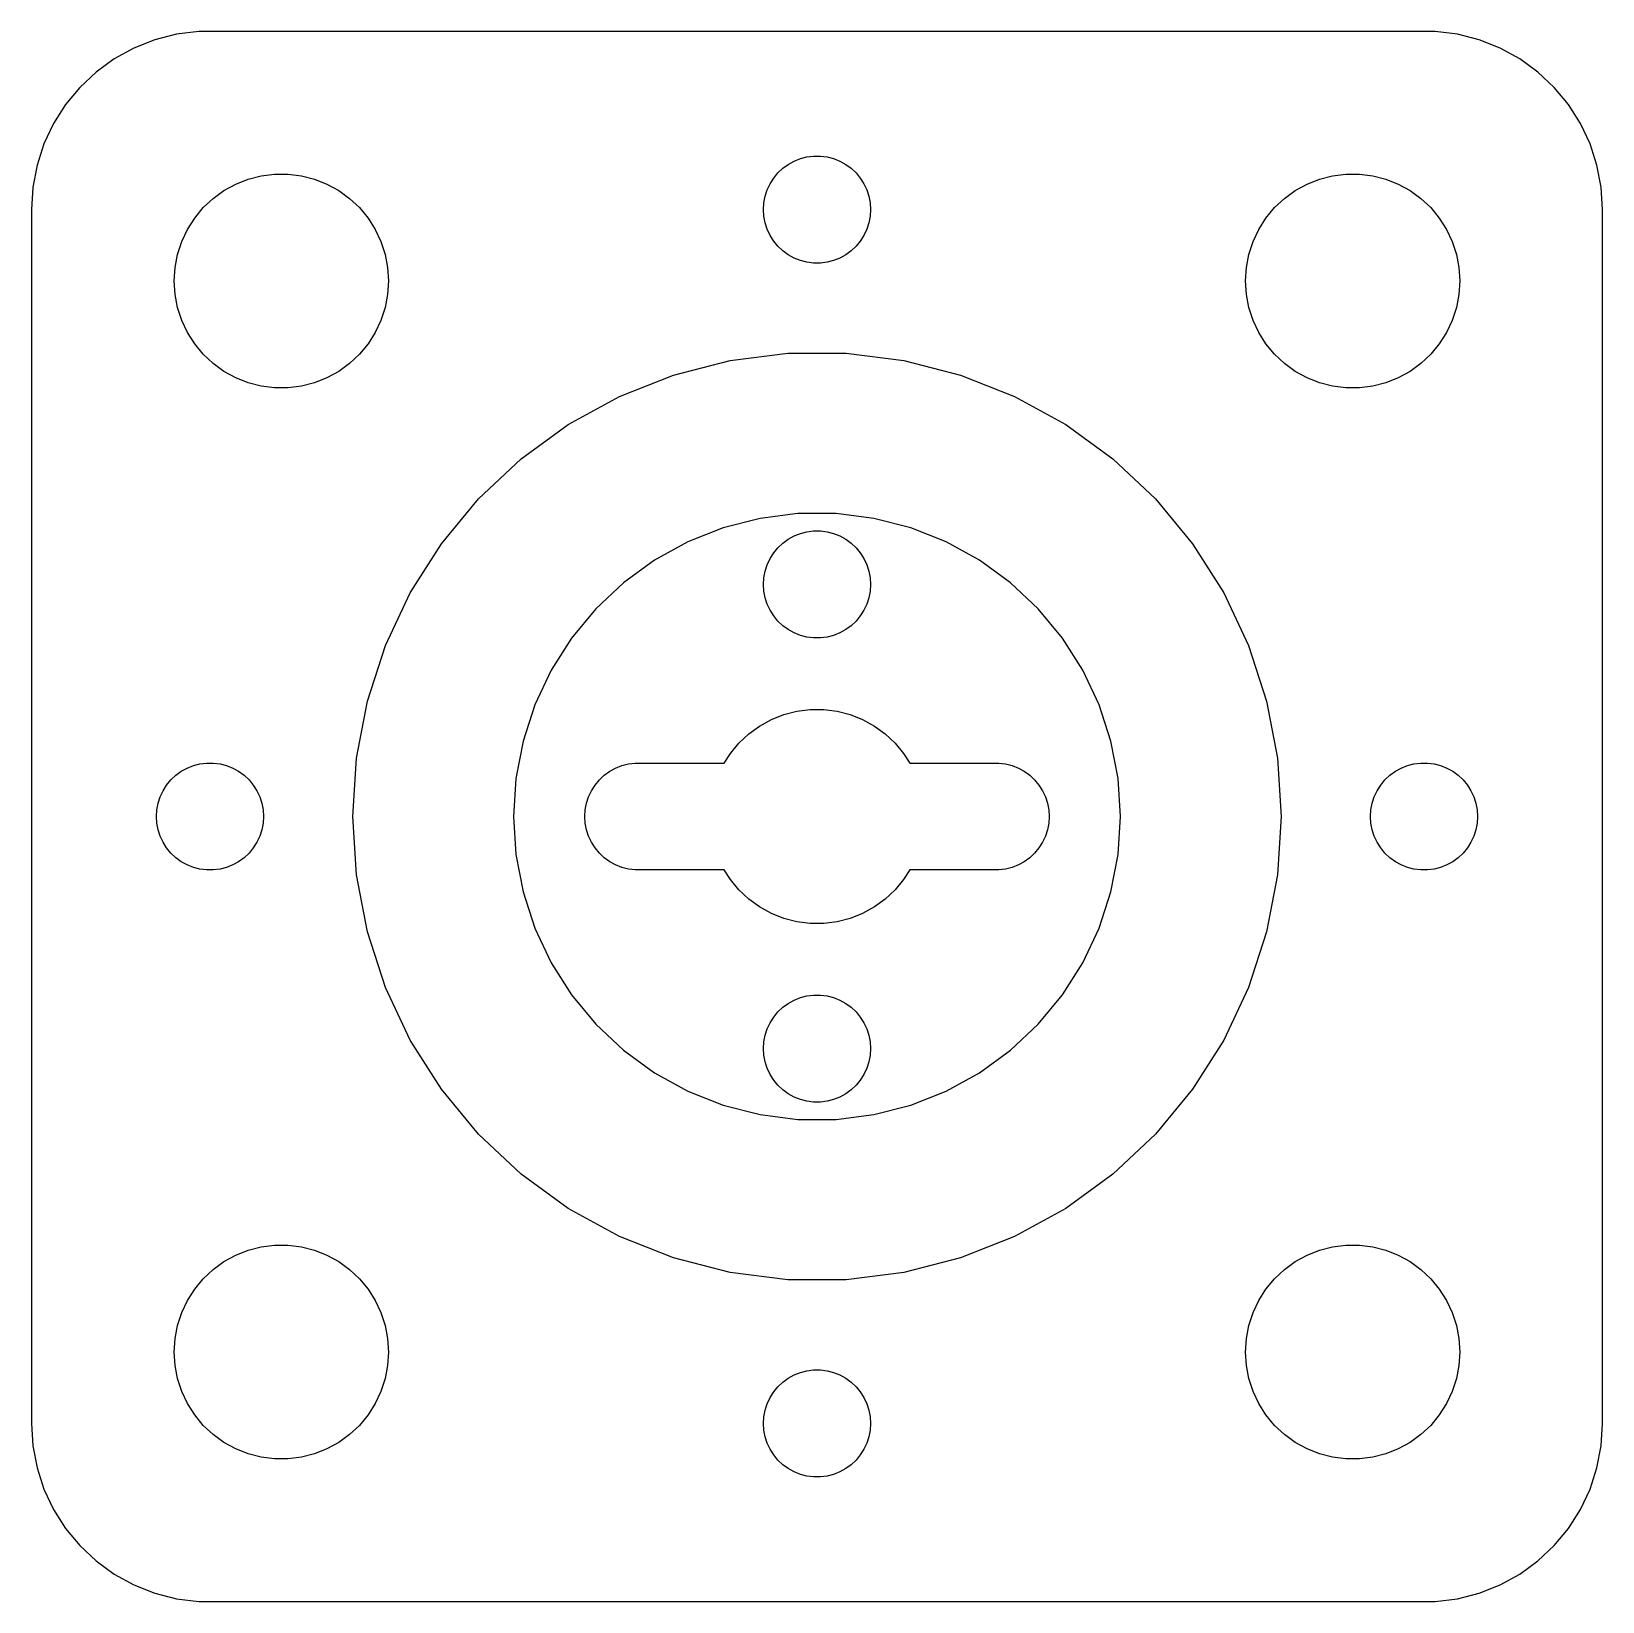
# Model space of a CAD drawing. Header units: metres. Extents: x -22 to 22, y -22 to 184.
# Drawn here: x -22 to 22, y 32.01 to 75.99 of the extents above; entities that cross this region are included whole.
import ezdxf

# ---------------------------------------------------------------- set-up
doc = ezdxf.new("R2010")
doc.units = ezdxf.units.M

msp = doc.modelspace()

# ---------------------------------------------------------------- linework, layer by layer
for p, q in [((-18.5451, 75.7553), (-19.1289, 75.5241)), ((-17.9369, 75.9114), (-18.5451, 75.7553)), ((-17.3139, 75.9901), (-17.9369, 75.9114)), ((17.3139, 75.9901), (-17.3139, 75.9901)), ((17.9369, 75.9114), (17.3139, 75.9901)), ((18.5451, 75.7553), (17.9369, 75.9114)), ((19.1289, 75.5241), (18.5451, 75.7553)), ((-19.1289, 75.5241), (-19.6791, 75.2216)), ((19.6791, 75.2216), (19.1289, 75.5241)), ((-20.1871, 74.8526), (-20.6448, 74.4227)), ((-19.6791, 75.2216), (-20.1871, 74.8526)), ((20.1871, 74.8526), (19.6791, 75.2216)), ((20.6448, 74.4227), (20.1871, 74.8526)), ((-20.6448, 74.4227), (-21.0451, 73.9389)), ((21.0451, 73.9389), (20.6448, 74.4227)), ((-21.0451, 73.9389), (-21.3815, 73.4088)), ((21.3815, 73.4088), (21.0451, 73.9389)), ((-21.3815, 73.4088), (-21.6489, 72.8406)), ((21.6489, 72.8406), (21.3815, 73.4088)), ((-21.6489, 72.8406), (-21.8429, 72.2434)), ((21.8429, 72.2434), (21.6489, 72.8406)), ((-21.8429, 72.2434), (-21.9606, 71.6267)), ((-0.956131, 72.1558), (-0.803726, 72.2665)), ((-0.803726, 72.2665), (-0.638657, 72.3572)), ((-0.638657, 72.3572), (-0.463516, 72.4266)), ((-0.463516, 72.4266), (-0.281067, 72.4734)), ((-0.281067, 72.4734), (-0.094177, 72.497)), ((-0.094177, 72.497), (0.094177, 72.497)), ((0.094177, 72.497), (0.281067, 72.4734)), ((0.281067, 72.4734), (0.463516, 72.4266)), ((0.463516, 72.4266), (0.638657, 72.3572)), ((0.638657, 72.3572), (0.803726, 72.2665)), ((0.803726, 72.2665), (0.956131, 72.1558)), ((21.9606, 71.6267), (21.8429, 72.2434)), ((-16.2773, 71.7145), (-15.927, 71.8532)), ((-15.927, 71.8532), (-15.5621, 71.9469)), ((-15.5621, 71.9469), (-15.1884, 71.9941)), ((-15.1884, 71.9941), (-14.8116, 71.9941)), ((-14.8116, 71.9941), (-14.4379, 71.9469)), ((-14.4379, 71.9469), (-14.0729, 71.8532)), ((-14.0729, 71.8532), (-13.7227, 71.7145)), ((-1.39465, 71.5522), (-1.31445, 71.7226)), ((-1.31445, 71.7226), (-1.21352, 71.8817)), ((-1.21352, 71.8817), (-1.09344, 72.0268)), ((-1.09344, 72.0268), (-0.956131, 72.1558)), ((0.956131, 72.1558), (1.09344, 72.0268)), ((1.09344, 72.0268), (1.21352, 71.8817)), ((1.21352, 71.8817), (1.31445, 71.7226)), ((1.31445, 71.7226), (1.39465, 71.5522)), ((13.7227, 71.7145), (14.0729, 71.8532)), ((14.0729, 71.8532), (14.4379, 71.9469)), ((14.4379, 71.9469), (14.8116, 71.9941)), ((14.8116, 71.9941), (15.1884, 71.9941)), ((15.1884, 71.9941), (15.5621, 71.9469)), ((15.5621, 71.9469), (15.927, 71.8532)), ((15.927, 71.8532), (16.2773, 71.7145)), ((-21.9606, 71.6267), (-22, 71)), ((-17.1869, 71.0536), (-16.9123, 71.3115)), ((-16.9123, 71.3115), (-16.6075, 71.533)), ((-16.6075, 71.533), (-16.2773, 71.7145)), ((-13.7227, 71.7145), (-13.3925, 71.533)), ((-13.3925, 71.533), (-13.0877, 71.3115)), ((-13.0877, 71.3115), (-12.8131, 71.0536)), ((-1.48816, 71.188), (-1.45287, 71.373)), ((-1.45287, 71.373), (-1.39465, 71.5522)), ((1.39465, 71.5522), (1.45287, 71.373)), ((1.45287, 71.373), (1.48816, 71.188)), ((12.8131, 71.0536), (13.0877, 71.3115)), ((13.0877, 71.3115), (13.3925, 71.533)), ((13.3925, 71.533), (13.7227, 71.7145)), ((16.2773, 71.7145), (16.6075, 71.533)), ((16.6075, 71.533), (16.9123, 71.3115)), ((16.9123, 71.3115), (17.1869, 71.0536)), ((22, 71), (21.9606, 71.6267)), ((-22, 71), (-22, 37)), ((-17.427, 70.7634), (-17.1869, 71.0536)), ((-12.8131, 71.0536), (-12.5729, 70.7634)), ((-1.5, 71), (-1.48816, 71.188)), ((-1.48816, 70.812), (-1.5, 71)), ((1.48816, 71.188), (1.5, 71)), ((1.5, 71), (1.48816, 70.812)), ((12.5729, 70.7634), (12.8131, 71.0536)), ((17.1869, 71.0536), (17.427, 70.7634)), ((22, 37), (22, 71)), ((-17.7893, 70.1044), (-17.6289, 70.4453)), ((-17.6289, 70.4453), (-17.427, 70.7634)), ((-12.5729, 70.7634), (-12.3711, 70.4453)), ((-12.3711, 70.4453), (-12.2107, 70.1044)), ((-1.45287, 70.627), (-1.48816, 70.812)), ((-1.39465, 70.4478), (-1.45287, 70.627)), ((-1.31445, 70.2774), (-1.39465, 70.4478)), ((1.39465, 70.4478), (1.31445, 70.2774)), ((1.45287, 70.627), (1.39465, 70.4478)), ((1.48816, 70.812), (1.45287, 70.627)), ((12.2107, 70.1044), (12.3711, 70.4453)), ((12.3711, 70.4453), (12.5729, 70.7634)), ((17.427, 70.7634), (17.6289, 70.4453)), ((17.6289, 70.4453), (17.7893, 70.1044)), ((-17.9057, 69.7461), (-17.7893, 70.1044)), ((-12.2107, 70.1044), (-12.0942, 69.7461)), ((-1.21352, 70.1183), (-1.31445, 70.2774)), ((-1.09344, 69.9732), (-1.21352, 70.1183)), ((-0.956131, 69.8442), (-1.09344, 69.9732)), ((1.09344, 69.9732), (0.956131, 69.8442)), ((1.21352, 70.1183), (1.09344, 69.9732)), ((1.31445, 70.2774), (1.21352, 70.1183)), ((12.0942, 69.7461), (12.2107, 70.1044)), ((17.7893, 70.1044), (17.9057, 69.7461)), ((-17.9763, 69.376), (-17.9057, 69.7461)), ((-12.0942, 69.7461), (-12.0237, 69.376)), ((-0.803726, 69.7335), (-0.956131, 69.8442)), ((-0.638657, 69.6427), (-0.803726, 69.7335)), ((-0.463516, 69.5734), (-0.638657, 69.6427)), ((-0.281067, 69.5266), (-0.463516, 69.5734)), ((-0.094177, 69.5029), (-0.281067, 69.5266)), ((0.281067, 69.5266), (0.094177, 69.5029)), ((0.463516, 69.5734), (0.281067, 69.5266)), ((0.638657, 69.6427), (0.463516, 69.5734)), ((0.803726, 69.7335), (0.638657, 69.6427)), ((0.956131, 69.8442), (0.803726, 69.7335)), ((12.0237, 69.376), (12.0942, 69.7461)), ((17.9057, 69.7461), (17.9763, 69.376)), ((-18, 69), (-17.9763, 69.376)), ((-12.0237, 69.376), (-12, 69)), ((0.094177, 69.5029), (-0.094177, 69.5029)), ((12, 69), (12.0237, 69.376)), ((17.9763, 69.376), (18, 69)), ((-17.9763, 68.624), (-18, 69)), ((-12, 69), (-12.0237, 68.624)), ((12.0237, 68.624), (12, 69)), ((18, 69), (17.9763, 68.624)), ((-17.9057, 68.2539), (-17.9763, 68.624)), ((-17.7893, 67.8956), (-17.9057, 68.2539)), ((-12.0942, 68.2539), (-12.2107, 67.8956)), ((-12.0237, 68.624), (-12.0942, 68.2539)), ((12.0942, 68.2539), (12.0237, 68.624)), ((12.2107, 67.8956), (12.0942, 68.2539)), ((17.9057, 68.2539), (17.7893, 67.8956)), ((17.9763, 68.624), (17.9057, 68.2539)), ((-17.6289, 67.5547), (-17.7893, 67.8956)), ((-12.2107, 67.8956), (-12.3711, 67.5547)), ((12.3711, 67.5547), (12.2107, 67.8956)), ((17.7893, 67.8956), (17.6289, 67.5547)), ((-17.427, 67.2366), (-17.6289, 67.5547)), ((-12.3711, 67.5547), (-12.5729, 67.2366)), ((12.5729, 67.2366), (12.3711, 67.5547)), ((17.6289, 67.5547), (17.427, 67.2366)), ((-17.1869, 66.9464), (-17.427, 67.2366)), ((-16.9123, 66.6884), (-17.1869, 66.9464)), ((-12.8131, 66.9464), (-13.0877, 66.6884)), ((-12.5729, 67.2366), (-12.8131, 66.9464)), ((-2.43594, 66.7697), (-0.816269, 66.9743)), ((-0.816269, 66.9743), (0.816269, 66.9743)), ((0.816269, 66.9743), (2.43594, 66.7697)), ((12.8131, 66.9464), (12.5729, 67.2366)), ((13.0877, 66.6884), (12.8131, 66.9464)), ((17.1869, 66.9464), (16.9123, 66.6884)), ((17.427, 67.2366), (17.1869, 66.9464)), ((-16.6075, 66.467), (-16.9123, 66.6884)), ((-16.2773, 66.2855), (-16.6075, 66.467)), ((-13.3925, 66.467), (-13.7227, 66.2855)), ((-13.0877, 66.6884), (-13.3925, 66.467)), ((-4.01721, 66.3637), (-2.43594, 66.7697)), ((2.43594, 66.7697), (4.01721, 66.3637)), ((13.3925, 66.467), (13.0877, 66.6884)), ((13.7227, 66.2855), (13.3925, 66.467)), ((16.6075, 66.467), (16.2773, 66.2855)), ((16.9123, 66.6884), (16.6075, 66.467)), ((-15.927, 66.1468), (-16.2773, 66.2855)), ((-15.5621, 66.0531), (-15.927, 66.1468)), ((-15.1884, 66.0059), (-15.5621, 66.0531)), ((-14.8116, 66.0059), (-15.1884, 66.0059)), ((-14.4379, 66.0531), (-14.8116, 66.0059)), ((-14.0729, 66.1468), (-14.4379, 66.0531)), ((-13.7227, 66.2855), (-14.0729, 66.1468)), ((-5.53513, 65.7627), (-4.01721, 66.3637)), ((4.01721, 66.3637), (5.53513, 65.7627)), ((14.0729, 66.1468), (13.7227, 66.2855)), ((14.4379, 66.0531), (14.0729, 66.1468)), ((14.8116, 66.0059), (14.4379, 66.0531)), ((15.1884, 66.0059), (14.8116, 66.0059)), ((15.5621, 66.0531), (15.1884, 66.0059)), ((15.927, 66.1468), (15.5621, 66.0531)), ((16.2773, 66.2855), (15.927, 66.1468)), ((-6.96574, 64.9763), (-5.53513, 65.7627)), ((5.53513, 65.7627), (6.96574, 64.9763)), ((-8.2865, 64.0167), (-6.96574, 64.9763)), ((6.96574, 64.9763), (8.2865, 64.0167)), ((-9.47658, 62.8991), (-8.2865, 64.0167)), ((8.2865, 64.0167), (9.47658, 62.8991)), ((-10.5172, 61.6412), (-9.47658, 62.8991)), ((-0.533707, 62.4832), (-1.59273, 62.3494)), ((0.533707, 62.4832), (-0.533707, 62.4832)), ((1.59273, 62.3494), (0.533707, 62.4832)), ((9.47658, 62.8991), (10.5172, 61.6412)), ((-2.62663, 62.084), (-3.61911, 61.691)), ((-1.59273, 62.3494), (-2.62663, 62.084)), ((2.62663, 62.084), (1.59273, 62.3494)), ((3.61911, 61.691), (2.62663, 62.084)), ((-11.392, 60.2628), (-10.5172, 61.6412)), ((-3.61911, 61.691), (-4.55452, 61.1768)), ((-1.09344, 61.5268), (-0.956131, 61.6558)), ((-0.956131, 61.6558), (-0.803726, 61.7665)), ((-0.803726, 61.7665), (-0.638657, 61.8572)), ((-0.638657, 61.8572), (-0.463516, 61.9266)), ((-0.463516, 61.9266), (-0.281067, 61.9734)), ((-0.281067, 61.9734), (-0.094177, 61.997)), ((-0.094177, 61.997), (0.094177, 61.997)), ((0.094177, 61.997), (0.281067, 61.9734)), ((0.281067, 61.9734), (0.463516, 61.9266)), ((0.463516, 61.9266), (0.638657, 61.8572)), ((0.638657, 61.8572), (0.803726, 61.7665)), ((0.803726, 61.7665), (0.956131, 61.6558)), ((0.956131, 61.6558), (1.09344, 61.5268)), ((4.55452, 61.1768), (3.61911, 61.691)), ((10.5172, 61.6412), (11.392, 60.2628)), ((-4.55452, 61.1768), (-5.41809, 60.5494)), ((-1.39465, 61.0522), (-1.31445, 61.2226)), ((-1.31445, 61.2226), (-1.21352, 61.3817)), ((-1.21352, 61.3817), (-1.09344, 61.5268)), ((1.09344, 61.5268), (1.21352, 61.3817)), ((1.21352, 61.3817), (1.31445, 61.2226)), ((1.31445, 61.2226), (1.39465, 61.0522)), ((5.41809, 60.5494), (4.55452, 61.1768)), ((-1.48816, 60.688), (-1.45287, 60.873)), ((-1.45287, 60.873), (-1.39465, 61.0522)), ((1.39465, 61.0522), (1.45287, 60.873)), ((1.45287, 60.873), (1.48816, 60.688)), ((-5.41809, 60.5494), (-6.19623, 59.8186)), ((-1.5, 60.5), (-1.48816, 60.688)), ((-1.48816, 60.312), (-1.5, 60.5)), ((-1.45287, 60.127), (-1.48816, 60.312)), ((1.48816, 60.312), (1.45287, 60.127)), ((1.48816, 60.688), (1.5, 60.5)), ((1.5, 60.5), (1.48816, 60.312)), ((6.19623, 59.8186), (5.41809, 60.5494)), ((-12.0871, 58.7856), (-11.392, 60.2628)), ((-1.39465, 59.9478), (-1.45287, 60.127)), ((-1.31445, 59.7774), (-1.39465, 59.9478)), ((1.39465, 59.9478), (1.31445, 59.7774)), ((1.45287, 60.127), (1.39465, 59.9478)), ((11.392, 60.2628), (12.0871, 58.7856)), ((-6.19623, 59.8186), (-6.87663, 58.9962)), ((-1.21352, 59.6183), (-1.31445, 59.7774)), ((-1.09344, 59.4732), (-1.21352, 59.6183)), ((-0.956131, 59.3442), (-1.09344, 59.4732)), ((1.09344, 59.4732), (0.956131, 59.3442)), ((1.21352, 59.6183), (1.09344, 59.4732)), ((1.31445, 59.7774), (1.21352, 59.6183)), ((6.87663, 58.9962), (6.19623, 59.8186)), ((-6.87663, 58.9962), (-7.44859, 58.0949)), ((-0.803726, 59.2335), (-0.956131, 59.3442)), ((-0.638657, 59.1427), (-0.803726, 59.2335)), ((-0.463516, 59.0734), (-0.638657, 59.1427)), ((-0.281067, 59.0266), (-0.463516, 59.0734)), ((-0.094177, 59.0029), (-0.281067, 59.0266)), ((0.094177, 59.0029), (-0.094177, 59.0029)), ((0.281067, 59.0266), (0.094177, 59.0029)), ((0.463516, 59.0734), (0.281067, 59.0266)), ((0.638657, 59.1427), (0.463516, 59.0734)), ((0.803726, 59.2335), (0.638657, 59.1427)), ((0.956131, 59.3442), (0.803726, 59.2335)), ((7.44859, 58.0949), (6.87663, 58.9962)), ((-12.5916, 57.233), (-12.0871, 58.7856)), ((12.0871, 58.7856), (12.5916, 57.233)), ((-7.44859, 58.0949), (-7.90309, 57.129)), ((7.90309, 57.129), (7.44859, 58.0949)), ((-12.8975, 55.6293), (-12.5916, 57.233)), ((12.5916, 57.233), (12.8975, 55.6293)), ((-7.90309, 57.129), (-8.23296, 56.1139)), ((-1.27733, 56.7145), (-0.927048, 56.8532)), ((-0.927048, 56.8532), (-0.562134, 56.9469)), ((-0.562134, 56.9469), (-0.18837, 56.9941)), ((-0.18837, 56.9941), (0.18837, 56.9941)), ((0.18837, 56.9941), (0.562134, 56.9469)), ((0.562134, 56.9469), (0.927048, 56.8532)), ((0.927048, 56.8532), (1.27733, 56.7145)), ((8.23296, 56.1139), (7.90309, 57.129)), ((-1.91226, 56.3115), (-1.60747, 56.533)), ((-1.60747, 56.533), (-1.27733, 56.7145)), ((1.27733, 56.7145), (1.60747, 56.533)), ((1.60747, 56.533), (1.91226, 56.3115)), ((-8.23296, 56.1139), (-8.43297, 55.0653)), ((-2.42705, 55.7634), (-2.1869, 56.0536)), ((-2.1869, 56.0536), (-1.91226, 56.3115)), ((1.91226, 56.3115), (2.1869, 56.0536)), ((2.1869, 56.0536), (2.42705, 55.7634)), ((8.43297, 55.0653), (8.23296, 56.1139)), ((-17.4635, 55.4266), (-17.2811, 55.4734)), ((-17.2811, 55.4734), (-17.0942, 55.497)), ((-17.0942, 55.497), (-16.9058, 55.497)), ((-16.9058, 55.497), (-16.7189, 55.4734)), ((-16.7189, 55.4734), (-16.5365, 55.4266)), ((-13, 54), (-12.8975, 55.6293)), ((-5.46352, 55.4266), (-5.28107, 55.4734)), ((-5.28107, 55.4734), (-5.09418, 55.497)), ((-5.09418, 55.497), (-2.59605, 55.497)), ((-2.59605, 55.497), (-2.42705, 55.7634)), ((2.42705, 55.7634), (2.59605, 55.497)), ((2.59605, 55.497), (5.09418, 55.497)), ((5.09418, 55.497), (5.28107, 55.4734)), ((5.28107, 55.4734), (5.46352, 55.4266)), ((12.8975, 55.6293), (13, 54)), ((16.5365, 55.4266), (16.7189, 55.4734)), ((16.7189, 55.4734), (16.9058, 55.497)), ((16.9058, 55.497), (17.0942, 55.497)), ((17.0942, 55.497), (17.2811, 55.4734)), ((17.2811, 55.4734), (17.4635, 55.4266)), ((-18.2135, 54.8817), (-18.0934, 55.0268)), ((-18.0934, 55.0268), (-17.9561, 55.1558)), ((-17.9561, 55.1558), (-17.8037, 55.2665)), ((-17.8037, 55.2665), (-17.6387, 55.3572)), ((-17.6387, 55.3572), (-17.4635, 55.4266)), ((-16.5365, 55.4266), (-16.3613, 55.3572)), ((-16.3613, 55.3572), (-16.1963, 55.2665)), ((-16.1963, 55.2665), (-16.0439, 55.1558)), ((-16.0439, 55.1558), (-15.9065, 55.0268)), ((-15.9065, 55.0268), (-15.7865, 54.8817)), ((-8.43297, 55.0653), (-8.5, 54)), ((-6.21352, 54.8817), (-6.09344, 55.0268)), ((-6.09344, 55.0268), (-5.95613, 55.1558)), ((-5.95613, 55.1558), (-5.80373, 55.2665)), ((-5.80373, 55.2665), (-5.63866, 55.3572)), ((-5.63866, 55.3572), (-5.46352, 55.4266)), ((5.46352, 55.4266), (5.63866, 55.3572)), ((5.63866, 55.3572), (5.80373, 55.2665)), ((5.80373, 55.2665), (5.95613, 55.1558)), ((5.95613, 55.1558), (6.09344, 55.0268)), ((6.09344, 55.0268), (6.21352, 54.8817)), ((8.5, 54), (8.43297, 55.0653)), ((15.7865, 54.8817), (15.9065, 55.0268)), ((15.9065, 55.0268), (16.0439, 55.1558)), ((16.0439, 55.1558), (16.1963, 55.2665)), ((16.1963, 55.2665), (16.3613, 55.3572)), ((16.3613, 55.3572), (16.5365, 55.4266)), ((17.4635, 55.4266), (17.6387, 55.3572)), ((17.6387, 55.3572), (17.8037, 55.2665)), ((17.8037, 55.2665), (17.9561, 55.1558)), ((17.9561, 55.1558), (18.0934, 55.0268)), ((18.0934, 55.0268), (18.2135, 54.8817)), ((-18.3947, 54.5522), (-18.3145, 54.7226)), ((-18.3145, 54.7226), (-18.2135, 54.8817)), ((-15.7865, 54.8817), (-15.6855, 54.7226)), ((-15.6855, 54.7226), (-15.6053, 54.5522)), ((-6.39465, 54.5522), (-6.31445, 54.7226)), ((-6.31445, 54.7226), (-6.21352, 54.8817)), ((6.21352, 54.8817), (6.31445, 54.7226)), ((6.31445, 54.7226), (6.39465, 54.5522)), ((15.6053, 54.5522), (15.6855, 54.7226)), ((15.6855, 54.7226), (15.7865, 54.8817)), ((18.2135, 54.8817), (18.3145, 54.7226)), ((18.3145, 54.7226), (18.3947, 54.5522)), ((-18.5, 54), (-18.4882, 54.188)), ((-18.4882, 54.188), (-18.4529, 54.373)), ((-18.4529, 54.373), (-18.3947, 54.5522)), ((-15.6053, 54.5522), (-15.5471, 54.373)), ((-15.5471, 54.373), (-15.5118, 54.188)), ((-15.5118, 54.188), (-15.5, 54)), ((-6.5, 54), (-6.48816, 54.188)), ((-6.48816, 54.188), (-6.45287, 54.373)), ((-6.45287, 54.373), (-6.39465, 54.5522)), ((6.39465, 54.5522), (6.45287, 54.373)), ((6.45287, 54.373), (6.48816, 54.188)), ((6.48816, 54.188), (6.5, 54)), ((15.5, 54), (15.5118, 54.188)), ((15.5118, 54.188), (15.5471, 54.373)), ((15.5471, 54.373), (15.6053, 54.5522)), ((18.3947, 54.5522), (18.4529, 54.373)), ((18.4529, 54.373), (18.4882, 54.188)), ((18.4882, 54.188), (18.5, 54)), ((-18.4882, 53.812), (-18.5, 54)), ((-18.4529, 53.627), (-18.4882, 53.812)), ((-15.5118, 53.812), (-15.5471, 53.627)), ((-15.5, 54), (-15.5118, 53.812)), ((-12.8975, 52.3707), (-13, 54)), ((-8.5, 54), (-8.43297, 52.9347)), ((-6.48816, 53.812), (-6.5, 54)), ((-6.45287, 53.627), (-6.48816, 53.812)), ((6.48816, 53.812), (6.45287, 53.627)), ((6.5, 54), (6.48816, 53.812)), ((8.43297, 52.9347), (8.5, 54)), ((13, 54), (12.8975, 52.3707)), ((15.5118, 53.812), (15.5, 54)), ((15.5471, 53.627), (15.5118, 53.812)), ((18.4882, 53.812), (18.4529, 53.627)), ((18.5, 54), (18.4882, 53.812)), ((-18.3947, 53.4478), (-18.4529, 53.627)), ((-18.3145, 53.2774), (-18.3947, 53.4478)), ((-18.2135, 53.1183), (-18.3145, 53.2774)), ((-15.6855, 53.2774), (-15.7865, 53.1183)), ((-15.6053, 53.4478), (-15.6855, 53.2774)), ((-15.5471, 53.627), (-15.6053, 53.4478)), ((-6.39465, 53.4478), (-6.45287, 53.627)), ((-6.31445, 53.2774), (-6.39465, 53.4478)), ((-6.21352, 53.1183), (-6.31445, 53.2774)), ((6.31445, 53.2774), (6.21352, 53.1183)), ((6.39465, 53.4478), (6.31445, 53.2774)), ((6.45287, 53.627), (6.39465, 53.4478)), ((15.6053, 53.4478), (15.5471, 53.627)), ((15.6855, 53.2774), (15.6053, 53.4478)), ((15.7865, 53.1183), (15.6855, 53.2774)), ((18.3145, 53.2774), (18.2135, 53.1183)), ((18.3947, 53.4478), (18.3145, 53.2774)), ((18.4529, 53.627), (18.3947, 53.4478)), ((-18.0934, 52.9732), (-18.2135, 53.1183)), ((-17.9561, 52.8442), (-18.0934, 52.9732)), ((-17.8037, 52.7335), (-17.9561, 52.8442)), ((-16.0439, 52.8442), (-16.1963, 52.7335)), ((-15.9065, 52.9732), (-16.0439, 52.8442)), ((-15.7865, 53.1183), (-15.9065, 52.9732)), ((-8.43297, 52.9347), (-8.23296, 51.8861)), ((-6.09344, 52.9732), (-6.21352, 53.1183)), ((-5.95613, 52.8442), (-6.09344, 52.9732)), ((-5.80373, 52.7335), (-5.95613, 52.8442)), ((5.95613, 52.8442), (5.80373, 52.7335)), ((6.09344, 52.9732), (5.95613, 52.8442)), ((6.21352, 53.1183), (6.09344, 52.9732)), ((8.23296, 51.8861), (8.43297, 52.9347)), ((15.9065, 52.9732), (15.7865, 53.1183)), ((16.0439, 52.8442), (15.9065, 52.9732)), ((16.1963, 52.7335), (16.0439, 52.8442)), ((17.9561, 52.8442), (17.8037, 52.7335)), ((18.0934, 52.9732), (17.9561, 52.8442)), ((18.2135, 53.1183), (18.0934, 52.9732)), ((-17.6387, 52.6428), (-17.8037, 52.7335)), ((-17.4635, 52.5734), (-17.6387, 52.6428)), ((-17.2811, 52.5266), (-17.4635, 52.5734)), ((-17.0942, 52.503), (-17.2811, 52.5266)), ((-16.9058, 52.503), (-17.0942, 52.503)), ((-16.7189, 52.5266), (-16.9058, 52.503)), ((-16.5365, 52.5734), (-16.7189, 52.5266)), ((-16.3613, 52.6428), (-16.5365, 52.5734)), ((-16.1963, 52.7335), (-16.3613, 52.6428)), ((-12.5916, 50.767), (-12.8975, 52.3707)), ((-5.63866, 52.6428), (-5.80373, 52.7335)), ((-5.46352, 52.5734), (-5.63866, 52.6428)), ((-5.28107, 52.5266), (-5.46352, 52.5734)), ((-5.09418, 52.503), (-5.28107, 52.5266)), ((-2.59605, 52.503), (-5.09418, 52.503)), ((-2.42705, 52.2366), (-2.59605, 52.503)), ((2.59605, 52.503), (2.42705, 52.2366)), ((5.09418, 52.503), (2.59605, 52.503)), ((5.28107, 52.5266), (5.09418, 52.503)), ((5.46352, 52.5734), (5.28107, 52.5266)), ((5.63866, 52.6428), (5.46352, 52.5734)), ((5.80373, 52.7335), (5.63866, 52.6428)), ((12.8975, 52.3707), (12.5916, 50.767)), ((16.3613, 52.6428), (16.1963, 52.7335)), ((16.5365, 52.5734), (16.3613, 52.6428)), ((16.7189, 52.5266), (16.5365, 52.5734)), ((16.9058, 52.503), (16.7189, 52.5266)), ((17.0942, 52.503), (16.9058, 52.503)), ((17.2811, 52.5266), (17.0942, 52.503)), ((17.4635, 52.5734), (17.2811, 52.5266)), ((17.6387, 52.6428), (17.4635, 52.5734)), ((17.8037, 52.7335), (17.6387, 52.6428)), ((-2.1869, 51.9464), (-2.42705, 52.2366)), ((-1.91226, 51.6885), (-2.1869, 51.9464)), ((2.1869, 51.9464), (1.91226, 51.6885)), ((2.42705, 52.2366), (2.1869, 51.9464)), ((-8.23296, 51.8861), (-7.90309, 50.871)), ((-1.60747, 51.467), (-1.91226, 51.6885)), ((1.91226, 51.6885), (1.60747, 51.467)), ((7.90309, 50.871), (8.23296, 51.8861)), ((-1.27733, 51.2855), (-1.60747, 51.467)), ((-0.927048, 51.1468), (-1.27733, 51.2855)), ((-0.562134, 51.0531), (-0.927048, 51.1468)), ((-0.18837, 51.0059), (-0.562134, 51.0531)), ((0.562134, 51.0531), (0.18837, 51.0059)), ((0.927048, 51.1468), (0.562134, 51.0531)), ((1.27733, 51.2855), (0.927048, 51.1468)), ((1.60747, 51.467), (1.27733, 51.2855)), ((-12.0871, 49.2144), (-12.5916, 50.767)), ((-7.90309, 50.871), (-7.44859, 49.9051)), ((0.18837, 51.0059), (-0.18837, 51.0059)), ((7.44859, 49.9051), (7.90309, 50.871)), ((12.5916, 50.767), (12.0871, 49.2144)), ((-7.44859, 49.9051), (-6.87663, 49.0038)), ((6.87663, 49.0038), (7.44859, 49.9051)), ((-11.392, 47.7372), (-12.0871, 49.2144)), ((-6.87663, 49.0038), (-6.19623, 48.1814)), ((-0.803726, 48.7665), (-0.638657, 48.8573)), ((-0.638657, 48.8573), (-0.463516, 48.9266)), ((-0.463516, 48.9266), (-0.281067, 48.9734)), ((-0.281067, 48.9734), (-0.094177, 48.9971)), ((-0.094177, 48.9971), (0.094177, 48.9971)), ((0.094177, 48.9971), (0.281067, 48.9734)), ((0.281067, 48.9734), (0.463516, 48.9266)), ((0.463516, 48.9266), (0.638657, 48.8573)), ((0.638657, 48.8573), (0.803726, 48.7665)), ((6.19623, 48.1814), (6.87663, 49.0038)), ((12.0871, 49.2144), (11.392, 47.7372)), ((-1.21352, 48.3817), (-1.09344, 48.5268)), ((-1.09344, 48.5268), (-0.956131, 48.6558)), ((-0.956131, 48.6558), (-0.803726, 48.7665)), ((0.803726, 48.7665), (0.956131, 48.6558)), ((0.956131, 48.6558), (1.09344, 48.5268)), ((1.09344, 48.5268), (1.21352, 48.3817)), ((-6.19623, 48.1814), (-5.41809, 47.4506)), ((-1.45287, 47.873), (-1.39465, 48.0522)), ((-1.39465, 48.0522), (-1.31445, 48.2226)), ((-1.31445, 48.2226), (-1.21352, 48.3817)), ((1.21352, 48.3817), (1.31445, 48.2226)), ((1.31445, 48.2226), (1.39465, 48.0522)), ((1.39465, 48.0522), (1.45287, 47.873)), ((5.41809, 47.4506), (6.19623, 48.1814)), ((-10.5172, 46.3588), (-11.392, 47.7372)), ((-1.5, 47.5), (-1.48816, 47.688)), ((-1.48816, 47.688), (-1.45287, 47.873)), ((1.45287, 47.873), (1.48816, 47.688)), ((1.48816, 47.688), (1.5, 47.5)), ((11.392, 47.7372), (10.5172, 46.3588)), ((-5.41809, 47.4506), (-4.55452, 46.8232)), ((-1.48816, 47.312), (-1.5, 47.5)), ((-1.45287, 47.127), (-1.48816, 47.312)), ((-1.39465, 46.9478), (-1.45287, 47.127)), ((1.45287, 47.127), (1.39465, 46.9478)), ((1.48816, 47.312), (1.45287, 47.127)), ((1.5, 47.5), (1.48816, 47.312)), ((4.55452, 46.8232), (5.41809, 47.4506)), ((-4.55452, 46.8232), (-3.61911, 46.309)), ((-1.31445, 46.7774), (-1.39465, 46.9478)), ((-1.21352, 46.6183), (-1.31445, 46.7774)), ((1.31445, 46.7774), (1.21352, 46.6183)), ((1.39465, 46.9478), (1.31445, 46.7774)), ((3.61911, 46.309), (4.55452, 46.8232)), ((-9.47658, 45.1009), (-10.5172, 46.3588)), ((-3.61911, 46.309), (-2.62663, 45.916)), ((-1.09344, 46.4732), (-1.21352, 46.6183)), ((-0.956131, 46.3442), (-1.09344, 46.4732)), ((-0.803726, 46.2335), (-0.956131, 46.3442)), ((-0.638657, 46.1428), (-0.803726, 46.2335)), ((0.803726, 46.2335), (0.638657, 46.1428)), ((0.956131, 46.3442), (0.803726, 46.2335)), ((1.09344, 46.4732), (0.956131, 46.3442)), ((1.21352, 46.6183), (1.09344, 46.4732)), ((2.62663, 45.916), (3.61911, 46.309)), ((10.5172, 46.3588), (9.47658, 45.1009)), ((-2.62663, 45.916), (-1.59273, 45.6506)), ((-0.463516, 46.0734), (-0.638657, 46.1428)), ((-0.281067, 46.0266), (-0.463516, 46.0734)), ((-0.094177, 46.003), (-0.281067, 46.0266)), ((0.094177, 46.003), (-0.094177, 46.003)), ((0.281067, 46.0266), (0.094177, 46.003)), ((0.463516, 46.0734), (0.281067, 46.0266)), ((0.638657, 46.1428), (0.463516, 46.0734)), ((1.59273, 45.6506), (2.62663, 45.916)), ((-1.59273, 45.6506), (-0.533707, 45.5168)), ((-0.533707, 45.5168), (0.533707, 45.5168)), ((0.533707, 45.5168), (1.59273, 45.6506)), ((-8.2865, 43.9833), (-9.47658, 45.1009)), ((9.47658, 45.1009), (8.2865, 43.9833)), ((-6.96574, 43.0237), (-8.2865, 43.9833)), ((8.2865, 43.9833), (6.96574, 43.0237)), ((-5.53513, 42.2373), (-6.96574, 43.0237)), ((6.96574, 43.0237), (5.53513, 42.2373)), ((-16.2773, 41.7145), (-15.927, 41.8532)), ((-15.927, 41.8532), (-15.5621, 41.9469)), ((-15.5621, 41.9469), (-15.1884, 41.9941)), ((-15.1884, 41.9941), (-14.8116, 41.9941)), ((-14.8116, 41.9941), (-14.4379, 41.9469)), ((-14.4379, 41.9469), (-14.0729, 41.8532)), ((-14.0729, 41.8532), (-13.7227, 41.7145)), ((-4.01721, 41.6363), (-5.53513, 42.2373)), ((5.53513, 42.2373), (4.01721, 41.6363)), ((13.7227, 41.7145), (14.0729, 41.8532)), ((14.0729, 41.8532), (14.4379, 41.9469)), ((14.4379, 41.9469), (14.8116, 41.9941)), ((14.8116, 41.9941), (15.1884, 41.9941)), ((15.1884, 41.9941), (15.5621, 41.9469)), ((15.5621, 41.9469), (15.927, 41.8532)), ((15.927, 41.8532), (16.2773, 41.7145)), ((-16.9123, 41.3116), (-16.6075, 41.533)), ((-16.6075, 41.533), (-16.2773, 41.7145)), ((-13.7227, 41.7145), (-13.3925, 41.533)), ((-13.3925, 41.533), (-13.0877, 41.3116)), ((-2.43594, 41.2303), (-4.01721, 41.6363)), ((4.01721, 41.6363), (2.43594, 41.2303)), ((13.0877, 41.3116), (13.3925, 41.533)), ((13.3925, 41.533), (13.7227, 41.7145)), ((16.2773, 41.7145), (16.6075, 41.533)), ((16.6075, 41.533), (16.9123, 41.3116)), ((-17.427, 40.7634), (-17.1869, 41.0536)), ((-17.1869, 41.0536), (-16.9123, 41.3116)), ((-13.0877, 41.3116), (-12.8131, 41.0536)), ((-12.8131, 41.0536), (-12.5729, 40.7634)), ((-0.816269, 41.0257), (-2.43594, 41.2303)), ((0.816269, 41.0257), (-0.816269, 41.0257)), ((2.43594, 41.2303), (0.816269, 41.0257)), ((12.5729, 40.7634), (12.8131, 41.0536)), ((12.8131, 41.0536), (13.0877, 41.3116)), ((16.9123, 41.3116), (17.1869, 41.0536)), ((17.1869, 41.0536), (17.427, 40.7634)), ((-17.6289, 40.4453), (-17.427, 40.7634)), ((-12.5729, 40.7634), (-12.3711, 40.4453)), ((12.3711, 40.4453), (12.5729, 40.7634)), ((17.427, 40.7634), (17.6289, 40.4453)), ((-17.9057, 39.7461), (-17.7893, 40.1044)), ((-17.7893, 40.1044), (-17.6289, 40.4453)), ((-12.3711, 40.4453), (-12.2107, 40.1044)), ((-12.2107, 40.1044), (-12.0942, 39.7461)), ((12.0942, 39.7461), (12.2107, 40.1044)), ((12.2107, 40.1044), (12.3711, 40.4453)), ((17.6289, 40.4453), (17.7893, 40.1044)), ((17.7893, 40.1044), (17.9057, 39.7461)), ((-17.9763, 39.376), (-17.9057, 39.7461)), ((-12.0942, 39.7461), (-12.0237, 39.376)), ((12.0237, 39.376), (12.0942, 39.7461)), ((17.9057, 39.7461), (17.9763, 39.376)), ((-18, 39), (-17.9763, 39.376)), ((-12.0237, 39.376), (-12, 39)), ((12, 39), (12.0237, 39.376)), ((17.9763, 39.376), (18, 39)), ((-17.9763, 38.624), (-18, 39)), ((-12, 39), (-12.0237, 38.624)), ((12.0237, 38.624), (12, 39)), ((18, 39), (17.9763, 38.624)), ((-17.9057, 38.2539), (-17.9763, 38.624)), ((-12.0237, 38.624), (-12.0942, 38.2539)), ((-0.803726, 38.2665), (-0.638657, 38.3573)), ((-0.638657, 38.3573), (-0.463516, 38.4266)), ((-0.463516, 38.4266), (-0.281067, 38.4734)), ((-0.281067, 38.4734), (-0.094177, 38.4971)), ((-0.094177, 38.4971), (0.094177, 38.4971)), ((0.094177, 38.4971), (0.281067, 38.4734)), ((0.281067, 38.4734), (0.463516, 38.4266)), ((0.463516, 38.4266), (0.638657, 38.3573)), ((0.638657, 38.3573), (0.803726, 38.2665)), ((12.0942, 38.2539), (12.0237, 38.624)), ((17.9763, 38.624), (17.9057, 38.2539)), ((-17.7893, 37.8956), (-17.9057, 38.2539)), ((-17.6289, 37.5547), (-17.7893, 37.8956)), ((-12.2107, 37.8956), (-12.3711, 37.5547)), ((-12.0942, 38.2539), (-12.2107, 37.8956)), ((-1.31445, 37.7226), (-1.21352, 37.8817)), ((-1.21352, 37.8817), (-1.09344, 38.0268)), ((-1.09344, 38.0268), (-0.956131, 38.1558)), ((-0.956131, 38.1558), (-0.803726, 38.2665)), ((0.803726, 38.2665), (0.956131, 38.1558)), ((0.956131, 38.1558), (1.09344, 38.0268)), ((1.09344, 38.0268), (1.21352, 37.8817)), ((1.21352, 37.8817), (1.31445, 37.7226)), ((12.2107, 37.8956), (12.0942, 38.2539)), ((12.3711, 37.5547), (12.2107, 37.8956)), ((17.7893, 37.8956), (17.6289, 37.5547)), ((17.9057, 38.2539), (17.7893, 37.8956)), ((-17.427, 37.2366), (-17.6289, 37.5547)), ((-12.3711, 37.5547), (-12.5729, 37.2366)), ((-1.45287, 37.373), (-1.39465, 37.5522)), ((-1.39465, 37.5522), (-1.31445, 37.7226)), ((1.31445, 37.7226), (1.39465, 37.5522)), ((1.39465, 37.5522), (1.45287, 37.373)), ((12.5729, 37.2366), (12.3711, 37.5547)), ((17.6289, 37.5547), (17.427, 37.2366)), ((-22, 37), (-21.9606, 36.3733)), ((-17.1869, 36.9464), (-17.427, 37.2366)), ((-12.5729, 37.2366), (-12.8131, 36.9464)), ((-1.5, 37), (-1.48816, 37.188)), ((-1.48816, 36.812), (-1.5, 37)), ((-1.48816, 37.188), (-1.45287, 37.373)), ((1.45287, 37.373), (1.48816, 37.188)), ((1.48816, 37.188), (1.5, 37)), ((1.5, 37), (1.48816, 36.812)), ((12.8131, 36.9464), (12.5729, 37.2366)), ((17.427, 37.2366), (17.1869, 36.9464)), ((21.9606, 36.3733), (22, 37)), ((-16.9123, 36.6885), (-17.1869, 36.9464)), ((-16.6075, 36.467), (-16.9123, 36.6885)), ((-13.0877, 36.6885), (-13.3925, 36.467)), ((-12.8131, 36.9464), (-13.0877, 36.6885)), ((-1.45287, 36.627), (-1.48816, 36.812)), ((-1.39465, 36.4478), (-1.45287, 36.627)), ((1.45287, 36.627), (1.39465, 36.4478)), ((1.48816, 36.812), (1.45287, 36.627)), ((13.0877, 36.6885), (12.8131, 36.9464)), ((13.3925, 36.467), (13.0877, 36.6885)), ((16.9123, 36.6885), (16.6075, 36.467)), ((17.1869, 36.9464), (16.9123, 36.6885)), ((-21.9606, 36.3733), (-21.8429, 35.7566)), ((-16.2773, 36.2855), (-16.6075, 36.467)), ((-15.927, 36.1468), (-16.2773, 36.2855)), ((-15.5621, 36.0531), (-15.927, 36.1468)), ((-14.0729, 36.1468), (-14.4379, 36.0531)), ((-13.7227, 36.2855), (-14.0729, 36.1468)), ((-13.3925, 36.467), (-13.7227, 36.2855)), ((-1.31445, 36.2774), (-1.39465, 36.4478)), ((-1.21352, 36.1183), (-1.31445, 36.2774)), ((-1.09344, 35.9732), (-1.21352, 36.1183)), ((1.21352, 36.1183), (1.09344, 35.9732)), ((1.31445, 36.2774), (1.21352, 36.1183)), ((1.39465, 36.4478), (1.31445, 36.2774)), ((13.7227, 36.2855), (13.3925, 36.467)), ((14.0729, 36.1468), (13.7227, 36.2855)), ((14.4379, 36.0531), (14.0729, 36.1468)), ((15.927, 36.1468), (15.5621, 36.0531)), ((16.2773, 36.2855), (15.927, 36.1468)), ((16.6075, 36.467), (16.2773, 36.2855)), ((21.8429, 35.7566), (21.9606, 36.3733)), ((-21.8429, 35.7566), (-21.6489, 35.1594)), ((-15.1884, 36.0059), (-15.5621, 36.0531)), ((-14.8116, 36.0059), (-15.1884, 36.0059)), ((-14.4379, 36.0531), (-14.8116, 36.0059)), ((-0.956131, 35.8442), (-1.09344, 35.9732)), ((-0.803726, 35.7335), (-0.956131, 35.8442)), ((-0.638657, 35.6428), (-0.803726, 35.7335)), ((-0.463516, 35.5734), (-0.638657, 35.6428)), ((0.638657, 35.6428), (0.463516, 35.5734)), ((0.803726, 35.7335), (0.638657, 35.6428)), ((0.956131, 35.8442), (0.803726, 35.7335)), ((1.09344, 35.9732), (0.956131, 35.8442)), ((14.8116, 36.0059), (14.4379, 36.0531)), ((15.1884, 36.0059), (14.8116, 36.0059)), ((15.5621, 36.0531), (15.1884, 36.0059)), ((21.6489, 35.1594), (21.8429, 35.7566)), ((-0.281067, 35.5266), (-0.463516, 35.5734)), ((-0.094177, 35.503), (-0.281067, 35.5266)), ((0.094177, 35.503), (-0.094177, 35.503)), ((0.281067, 35.5266), (0.094177, 35.503)), ((0.463516, 35.5734), (0.281067, 35.5266)), ((-21.6489, 35.1594), (-21.3815, 34.5912)), ((21.3815, 34.5912), (21.6489, 35.1594)), ((-21.3815, 34.5912), (-21.0451, 34.0611)), ((21.0451, 34.0611), (21.3815, 34.5912)), ((-21.0451, 34.0611), (-20.6448, 33.5773)), ((20.6448, 33.5773), (21.0451, 34.0611)), ((-20.6448, 33.5773), (-20.1871, 33.1474)), ((20.1871, 33.1474), (20.6448, 33.5773)), ((-20.1871, 33.1474), (-19.6791, 32.7784)), ((19.6791, 32.7784), (20.1871, 33.1474)), ((-19.6791, 32.7784), (-19.1289, 32.4759)), ((19.1289, 32.4759), (19.6791, 32.7784)), ((-19.1289, 32.4759), (-18.5451, 32.2447)), ((-18.5451, 32.2447), (-17.9369, 32.0886)), ((17.9369, 32.0886), (18.5451, 32.2447)), ((18.5451, 32.2447), (19.1289, 32.4759)), ((-17.9369, 32.0886), (-17.3139, 32.0099)), ((-17.3139, 32.0099), (17.3139, 32.0099)), ((17.3139, 32.0099), (17.9369, 32.0886))]:
    msp.add_line(p, q)

doc.saveas('drawing.dxf')
